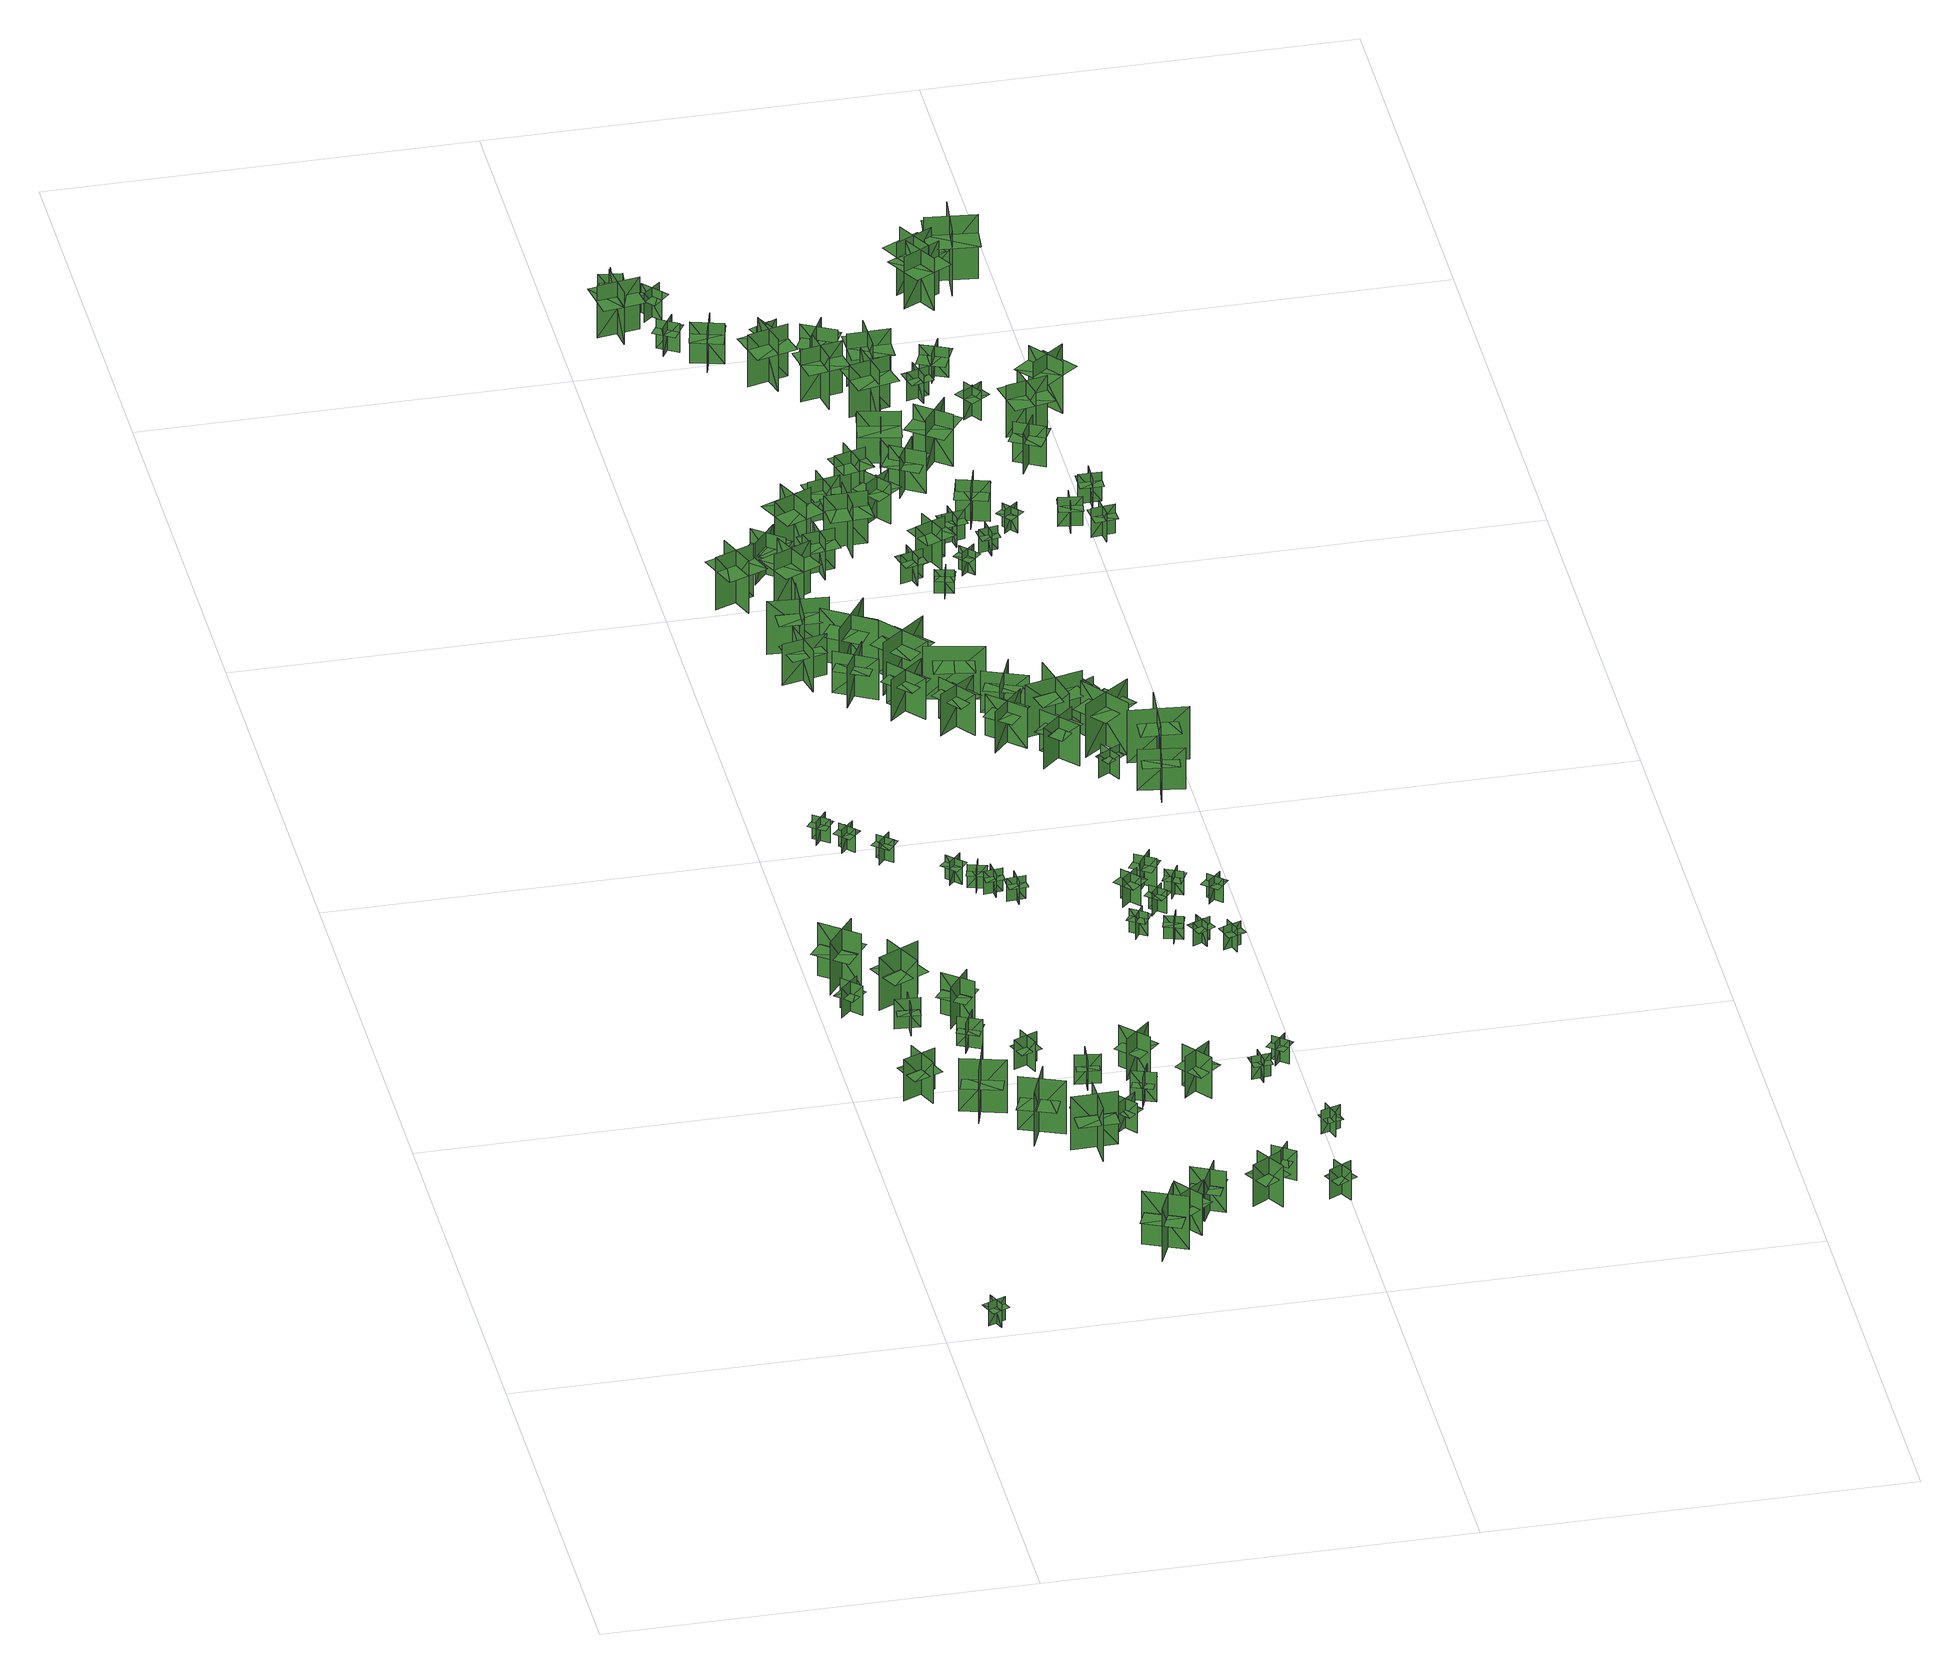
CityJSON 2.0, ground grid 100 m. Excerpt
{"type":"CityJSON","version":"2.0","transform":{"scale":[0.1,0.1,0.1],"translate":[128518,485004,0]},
"CityObjects":{
"tree1":{"type":"SolitaryVegetationObject","geometry":[{"type":"MultiSurface","lod":"1","boundaries":[[[0,1,2]],[[0,2,3]],[[4,5,6]],[[4,6,7]],[[8,9,10]],[[8,10,11]],[[8,11,12]],[[8,12,13]]]}]},
"tree2":{"type":"SolitaryVegetationObject","geometry":[{"type":"MultiSurface","lod":"1","boundaries":[[[14,15,16]],[[14,16,17]],[[18,19,20]],[[18,20,21]],[[22,23,24]],[[22,24,25]],[[22,26,27]],[[22,27,23]]]}]},
"tree3":{"type":"SolitaryVegetationObject","geometry":[{"type":"MultiSurface","lod":"1","boundaries":[[[28,29,30]],[[28,30,31]],[[32,33,34]],[[32,34,35]],[[36,37,38]],[[36,38,39]],[[36,40,41]],[[36,41,37]]]}]},
"tree4":{"type":"SolitaryVegetationObject","geometry":[{"type":"MultiSurface","lod":"1","boundaries":[[[42,43,44]],[[42,44,45]],[[46,47,48]],[[46,48,49]],[[50,51,52]],[[50,52,53]],[[50,54,55]],[[50,55,51]]]}]},
"tree5":{"type":"SolitaryVegetationObject","geometry":[{"type":"MultiSurface","lod":"1","boundaries":[[[56,57,58]],[[56,58,59]],[[60,61,62]],[[60,62,63]],[[64,65,66]],[[64,66,67]],[[64,68,69]],[[64,69,65]]]}]},
"tree6":{"type":"SolitaryVegetationObject","geometry":[{"type":"MultiSurface","lod":"1","boundaries":[[[70,71,72]],[[70,72,73]],[[74,75,76]],[[74,76,77]],[[78,79,80]],[[78,80,81]],[[78,82,83]],[[78,83,79]]]}]},
"tree7":{"type":"SolitaryVegetationObject","geometry":[{"type":"MultiSurface","lod":"1","boundaries":[[[84,85,86]],[[84,86,87]],[[88,89,90]],[[88,90,91]],[[92,93,94]],[[92,94,95]],[[92,96,97]],[[92,97,93]]]}]},
"tree8":{"type":"SolitaryVegetationObject","geometry":[{"type":"MultiSurface","lod":"1","boundaries":[[[98,99,100]],[[98,100,101]],[[102,103,104]],[[102,104,105]],[[106,107,108]],[[106,108,109]],[[106,110,111]],[[106,111,107]]]}]},
"tree9":{"type":"SolitaryVegetationObject","geometry":[{"type":"MultiSurface","lod":"1","boundaries":[[[112,113,114]],[[112,114,115]],[[116,117,118]],[[116,118,119]],[[120,121,122]],[[120,122,123]],[[120,124,125]],[[120,125,121]]]}]},
"tree10":{"type":"SolitaryVegetationObject","geometry":[{"type":"MultiSurface","lod":"1","boundaries":[[[126,127,128]],[[126,128,129]],[[130,131,132]],[[130,132,133]],[[134,135,136]],[[134,136,137]],[[134,138,139]],[[134,139,135]]]}]},
"tree11":{"type":"SolitaryVegetationObject","geometry":[{"type":"MultiSurface","lod":"1","boundaries":[[[140,141,142]],[[140,142,143]],[[144,145,146]],[[144,146,147]],[[148,149,150]],[[148,150,151]],[[148,152,153]],[[148,153,149]]]}]},
"tree12":{"type":"SolitaryVegetationObject","geometry":[{"type":"MultiSurface","lod":"1","boundaries":[[[154,155,156]],[[154,156,157]],[[158,159,160]],[[158,160,161]],[[162,163,164]],[[162,164,165]],[[162,166,167]],[[162,167,163]]]}]},
"tree13":{"type":"SolitaryVegetationObject","geometry":[{"type":"MultiSurface","lod":"1","boundaries":[[[168,169,170]],[[168,170,171]],[[172,173,174]],[[172,174,175]],[[176,177,178]],[[176,178,179]],[[176,180,181]],[[176,181,177]]]}]},
"tree14":{"type":"SolitaryVegetationObject","geometry":[{"type":"MultiSurface","lod":"1","boundaries":[[[182,183,184]],[[182,184,185]],[[186,187,188]],[[186,188,189]],[[190,191,192]],[[190,192,193]],[[190,194,195]],[[190,195,191]]]}]},
"tree15":{"type":"SolitaryVegetationObject","geometry":[{"type":"MultiSurface","lod":"1","boundaries":[[[196,197,198]],[[196,198,199]],[[200,201,202]],[[200,202,203]],[[204,205,206]],[[204,206,207]],[[204,207,208]],[[204,208,209]]]}]},
"tree16":{"type":"SolitaryVegetationObject","geometry":[{"type":"MultiSurface","lod":"1","boundaries":[[[210,211,212]],[[210,212,213]],[[214,215,216]],[[214,216,217]],[[218,219,220]],[[218,220,221]],[[218,221,222]],[[218,222,223]]]}]},
"tree17":{"type":"SolitaryVegetationObject","geometry":[{"type":"MultiSurface","lod":"1","boundaries":[[[224,225,226]],[[224,226,227]],[[228,229,230]],[[228,230,231]],[[232,233,234]],[[232,234,235]],[[232,236,237]],[[232,237,233]]]}]},
"tree18":{"type":"SolitaryVegetationObject","geometry":[{"type":"MultiSurface","lod":"1","boundaries":[[[238,239,240]],[[238,240,241]],[[242,243,244]],[[242,244,245]],[[246,247,248]],[[246,248,249]],[[246,250,251]],[[246,251,247]]]}]},
"tree19":{"type":"SolitaryVegetationObject","geometry":[{"type":"MultiSurface","lod":"1","boundaries":[[[252,253,254]],[[252,254,255]],[[256,257,258]],[[256,258,259]],[[260,261,262]],[[260,262,263]],[[260,264,265]],[[260,265,261]]]}]},
"tree20":{"type":"SolitaryVegetationObject","geometry":[{"type":"MultiSurface","lod":"1","boundaries":[[[266,267,268]],[[266,268,269]],[[270,271,272]],[[270,272,273]],[[274,275,276]],[[274,276,277]],[[274,277,278]],[[274,278,279]]]}]},
"tree21":{"type":"SolitaryVegetationObject","geometry":[{"type":"MultiSurface","lod":"1","boundaries":[[[280,281,282]],[[280,282,283]],[[284,285,286]],[[284,286,287]],[[288,289,290]],[[288,290,291]],[[288,292,293]],[[288,293,289]]]}]},
"tree22":{"type":"SolitaryVegetationObject","geometry":[{"type":"MultiSurface","lod":"1","boundaries":[[[294,295,296]],[[294,296,297]],[[298,299,300]],[[298,300,301]],[[302,303,304]],[[302,304,305]],[[302,306,307]],[[302,307,303]]]}]},
"tree23":{"type":"SolitaryVegetationObject","geometry":[{"type":"MultiSurface","lod":"1","boundaries":[[[308,309,310]],[[308,310,311]],[[312,313,314]],[[312,314,315]],[[316,317,318]],[[316,318,319]],[[316,320,321]],[[316,321,317]]]}]},
"tree24":{"type":"SolitaryVegetationObject","geometry":[{"type":"MultiSurface","lod":"1","boundaries":[[[322,323,324]],[[322,324,325]],[[326,327,328]],[[326,328,329]],[[330,331,332]],[[330,332,333]],[[330,333,334]],[[330,334,335]]]}]},
"tree25":{"type":"SolitaryVegetationObject","geometry":[{"type":"MultiSurface","lod":"1","boundaries":[[[336,337,338]],[[336,338,339]],[[340,341,342]],[[340,342,343]],[[344,345,346]],[[344,346,347]],[[344,347,348]],[[344,348,349]]]}]},
"tree26":{"type":"SolitaryVegetationObject","geometry":[{"type":"MultiSurface","lod":"1","boundaries":[[[350,351,352]],[[350,352,353]],[[354,355,356]],[[354,356,357]],[[358,359,360]],[[358,360,361]],[[358,361,362]],[[358,362,363]]]}]},
"tree27":{"type":"SolitaryVegetationObject","geometry":[{"type":"MultiSurface","lod":"1","boundaries":[[[364,365,366]],[[364,366,367]],[[368,369,370]],[[368,370,371]],[[372,373,374]],[[372,374,375]],[[372,376,377]],[[372,377,373]]]}]},
"tree28":{"type":"SolitaryVegetationObject","geometry":[{"type":"MultiSurface","lod":"1","boundaries":[[[378,379,380]],[[378,380,381]],[[382,383,384]],[[382,384,385]],[[386,387,388]],[[386,388,389]],[[386,390,391]],[[386,391,387]]]}]},
"tree29":{"type":"SolitaryVegetationObject","geometry":[{"type":"MultiSurface","lod":"1","boundaries":[[[392,393,394]],[[392,394,395]],[[396,397,398]],[[396,398,399]],[[400,401,402]],[[400,402,403]],[[400,403,404]],[[400,404,405]]]}]},
"tree30":{"type":"SolitaryVegetationObject","geometry":[{"type":"MultiSurface","lod":"1","boundaries":[[[406,407,408]],[[406,408,409]],[[410,411,412]],[[410,412,413]],[[414,415,416]],[[414,416,417]],[[414,417,418]],[[414,418,419]]]}]},
"tree31":{"type":"SolitaryVegetationObject","geometry":[{"type":"MultiSurface","lod":"1","boundaries":[[[420,421,422]],[[420,422,423]],[[424,425,426]],[[424,426,427]],[[428,429,430]],[[428,430,431]],[[428,431,432]],[[428,432,433]]]}]},
"tree32":{"type":"SolitaryVegetationObject","geometry":[{"type":"MultiSurface","lod":"1","boundaries":[[[434,435,436]],[[434,436,437]],[[438,439,440]],[[438,440,441]],[[442,443,444]],[[442,444,445]],[[442,446,447]],[[442,447,443]]]}]},
"tree33":{"type":"SolitaryVegetationObject","geometry":[{"type":"MultiSurface","lod":"1","boundaries":[[[448,449,450]],[[448,450,451]],[[452,453,454]],[[452,454,455]],[[456,457,458]],[[456,458,459]],[[456,459,460]],[[456,460,461]]]}]},
"tree34":{"type":"SolitaryVegetationObject","geometry":[{"type":"MultiSurface","lod":"1","boundaries":[[[462,463,464]],[[462,464,465]],[[466,467,468]],[[466,468,469]],[[470,471,472]],[[470,472,473]],[[470,473,474]],[[470,474,475]]]}]},
"tree35":{"type":"SolitaryVegetationObject","geometry":[{"type":"MultiSurface","lod":"1","boundaries":[[[476,477,478]],[[476,478,479]],[[480,481,482]],[[480,482,483]],[[484,485,486]],[[484,486,487]],[[484,487,488]],[[484,488,489]]]}]},
"tree36":{"type":"SolitaryVegetationObject","geometry":[{"type":"MultiSurface","lod":"1","boundaries":[[[490,491,492]],[[490,492,493]],[[494,495,496]],[[494,496,497]],[[498,499,500]],[[498,500,501]],[[498,501,502]],[[498,502,503]]]}]},
"tree37":{"type":"SolitaryVegetationObject","geometry":[{"type":"MultiSurface","lod":"1","boundaries":[[[504,505,506]],[[504,506,507]],[[508,509,510]],[[508,510,511]],[[512,513,514]],[[512,514,515]],[[512,515,516]],[[512,516,517]]]}]},
"tree38":{"type":"SolitaryVegetationObject","geometry":[{"type":"MultiSurface","lod":"1","boundaries":[[[518,519,520]],[[518,520,521]],[[522,523,524]],[[522,524,525]],[[526,527,528]],[[526,528,529]],[[526,529,530]],[[526,530,531]]]}]},
"tree39":{"type":"SolitaryVegetationObject","geometry":[{"type":"MultiSurface","lod":"1","boundaries":[[[532,533,534]],[[532,534,535]],[[536,537,538]],[[536,538,539]],[[540,541,542]],[[540,542,543]],[[540,543,544]],[[540,544,545]]]}]},
"tree40":{"type":"SolitaryVegetationObject","geometry":[{"type":"MultiSurface","lod":"1","boundaries":[[[546,547,548]],[[546,548,549]],[[550,551,552]],[[550,552,553]],[[554,555,556]],[[554,556,557]],[[554,558,559]],[[554,559,555]]]}]},
"tree41":{"type":"SolitaryVegetationObject","geometry":[{"type":"MultiSurface","lod":"1","boundaries":[[[560,561,562]],[[560,562,563]],[[564,565,566]],[[564,566,567]],[[568,569,570]],[[568,570,571]],[[568,571,572]],[[568,572,573]]]}]},
"tree42":{"type":"SolitaryVegetationObject","geometry":[{"type":"MultiSurface","lod":"1","boundaries":[[[574,575,576]],[[574,576,577]],[[578,579,580]],[[578,580,581]],[[582,583,584]],[[582,584,585]],[[582,585,586]],[[582,586,587]]]}]},
"tree43":{"type":"SolitaryVegetationObject","geometry":[{"type":"MultiSurface","lod":"1","boundaries":[[[588,589,590]],[[588,590,591]],[[592,593,594]],[[592,594,595]],[[596,597,598]],[[596,598,599]],[[596,599,600]],[[596,600,601]]]}]},
"tree44":{"type":"SolitaryVegetationObject","geometry":[{"type":"MultiSurface","lod":"1","boundaries":[[[602,603,604]],[[602,604,605]],[[606,607,608]],[[606,608,609]],[[610,611,612]],[[610,612,613]],[[610,613,614]],[[610,614,615]]]}]},
"tree45":{"type":"SolitaryVegetationObject","geometry":[{"type":"MultiSurface","lod":"1","boundaries":[[[616,617,618]],[[616,618,619]],[[620,621,622]],[[620,622,623]],[[624,625,626]],[[624,626,627]],[[624,627,628]],[[624,628,629]]]}]},
"tree46":{"type":"SolitaryVegetationObject","geometry":[{"type":"MultiSurface","lod":"1","boundaries":[[[630,631,632]],[[630,632,633]],[[634,635,636]],[[634,636,637]],[[638,639,640]],[[638,640,641]],[[638,641,642]],[[638,642,643]]]}]},
"tree47":{"type":"SolitaryVegetationObject","geometry":[{"type":"MultiSurface","lod":"1","boundaries":[[[644,645,646]],[[644,646,647]],[[648,649,650]],[[648,650,651]],[[652,653,654]],[[652,654,655]],[[652,655,656]],[[652,656,657]]]}]},
"tree48":{"type":"SolitaryVegetationObject","geometry":[{"type":"MultiSurface","lod":"1","boundaries":[[[658,659,660]],[[658,660,661]],[[662,663,664]],[[662,664,665]],[[666,667,668]],[[666,668,669]],[[666,669,670]],[[666,670,671]]]}]},
"tree49":{"type":"SolitaryVegetationObject","geometry":[{"type":"MultiSurface","lod":"1","boundaries":[[[672,673,674]],[[672,674,675]],[[676,677,678]],[[676,678,679]],[[680,681,682]],[[680,682,683]],[[680,683,684]],[[680,684,685]]]}]},
"tree50":{"type":"SolitaryVegetationObject","geometry":[{"type":"MultiSurface","lod":"1","boundaries":[[[686,687,688]],[[686,688,689]],[[690,691,692]],[[690,692,693]],[[694,695,696]],[[694,696,697]],[[694,697,698]],[[694,698,699]]]}]},
"tree51":{"type":"SolitaryVegetationObject","geometry":[{"type":"MultiSurface","lod":"1","boundaries":[[[700,701,702]],[[700,702,703]],[[704,705,706]],[[704,706,707]],[[708,709,710]],[[708,710,711]],[[708,711,712]],[[708,712,713]]]}]},
"tree52":{"type":"SolitaryVegetationObject","geometry":[{"type":"MultiSurface","lod":"1","boundaries":[[[714,715,716]],[[714,716,717]],[[718,719,720]],[[718,720,721]],[[722,723,724]],[[722,724,725]],[[722,725,726]],[[722,726,727]]]}]},
"tree53":{"type":"SolitaryVegetationObject","geometry":[{"type":"MultiSurface","lod":"1","boundaries":[[[728,729,730]],[[728,730,731]],[[732,733,734]],[[732,734,735]],[[736,737,738]],[[736,738,739]],[[736,739,740]],[[736,740,741]]]}]},
"tree54":{"type":"SolitaryVegetationObject","geometry":[{"type":"MultiSurface","lod":"1","boundaries":[[[742,743,744]],[[742,744,745]],[[746,747,748]],[[746,748,749]],[[750,751,752]],[[750,752,753]],[[750,753,754]],[[750,754,755]]]}]},
"tree55":{"type":"SolitaryVegetationObject","geometry":[{"type":"MultiSurface","lod":"1","boundaries":[[[756,757,758]],[[756,758,759]],[[760,761,762]],[[760,762,763]],[[764,765,766]],[[764,766,767]],[[764,767,768]],[[764,768,769]]]}]},
"tree56":{"type":"SolitaryVegetationObject","geometry":[{"type":"MultiSurface","lod":"1","boundaries":[[[770,771,772]],[[770,772,773]],[[774,775,776]],[[774,776,777]],[[778,779,780]],[[778,780,781]],[[778,781,782]],[[778,782,783]]]}]},
"tree57":{"type":"SolitaryVegetationObject","geometry":[{"type":"MultiSurface","lod":"1","boundaries":[[[784,785,786]],[[784,786,787]],[[788,789,790]],[[788,790,791]],[[792,793,794]],[[792,794,795]],[[792,795,796]],[[792,796,797]]]}]},
"tree58":{"type":"SolitaryVegetationObject","geometry":[{"type":"MultiSurface","lod":"1","boundaries":[[[798,799,800]],[[798,800,801]],[[802,803,804]],[[802,804,805]],[[806,807,808]],[[806,808,809]],[[806,809,810]],[[806,810,811]]]}]},
"tree59":{"type":"SolitaryVegetationObject","geometry":[{"type":"MultiSurface","lod":"1","boundaries":[[[812,813,814]],[[812,814,815]],[[816,817,818]],[[816,818,819]],[[820,821,822]],[[820,822,823]],[[820,823,824]],[[820,824,825]]]}]},
"tree60":{"type":"SolitaryVegetationObject","geometry":[{"type":"MultiSurface","lod":"1","boundaries":[[[826,827,828]],[[826,828,829]],[[830,831,832]],[[830,832,833]],[[834,835,836]],[[834,836,837]],[[834,837,838]],[[834,838,839]]]}]},
"tree61":{"type":"SolitaryVegetationObject","geometry":[{"type":"MultiSurface","lod":"1","boundaries":[[[840,841,842]],[[840,842,843]],[[844,845,846]],[[844,846,847]],[[848,849,850]],[[848,850,851]],[[848,851,852]],[[848,852,853]]]}]},
"tree62":{"type":"SolitaryVegetationObject","geometry":[{"type":"MultiSurface","lod":"1","boundaries":[[[854,855,856]],[[854,856,857]],[[858,859,860]],[[858,860,861]],[[862,863,864]],[[862,864,865]],[[862,865,866]],[[862,866,867]]]}]},
"tree63":{"type":"SolitaryVegetationObject","geometry":[{"type":"MultiSurface","lod":"1","boundaries":[[[868,869,870]],[[868,870,871]],[[872,873,874]],[[872,874,875]],[[876,877,878]],[[876,878,879]],[[876,879,880]],[[876,880,881]]]}]},
"tree64":{"type":"SolitaryVegetationObject","geometry":[{"type":"MultiSurface","lod":"1","boundaries":[[[882,883,884]],[[882,884,885]],[[886,887,888]],[[886,888,889]],[[890,891,892]],[[890,892,893]],[[890,893,894]],[[890,894,895]]]}]},
"tree65":{"type":"SolitaryVegetationObject","geometry":[{"type":"MultiSurface","lod":"1","boundaries":[[[896,897,898]],[[896,898,899]],[[900,901,902]],[[900,902,903]],[[904,905,906]],[[904,906,907]],[[904,907,908]],[[904,908,909]]]}]},
"tree66":{"type":"SolitaryVegetationObject","geometry":[{"type":"MultiSurface","lod":"1","boundaries":[[[910,911,912]],[[910,912,913]],[[914,915,916]],[[914,916,917]],[[918,919,920]],[[918,920,921]],[[918,921,922]],[[918,922,923]]]}]},
"tree67":{"type":"SolitaryVegetationObject","geometry":[{"type":"MultiSurface","lod":"1","boundaries":[[[924,925,926]],[[924,926,927]],[[928,929,930]],[[928,930,931]],[[932,933,934]],[[932,934,935]],[[932,935,936]],[[932,936,937]]]}]},
"tree68":{"type":"SolitaryVegetationObject","geometry":[{"type":"MultiSurface","lod":"1","boundaries":[[[938,939,940]],[[938,940,941]],[[942,943,944]],[[942,944,945]],[[946,947,948]],[[946,948,949]],[[946,949,950]],[[946,950,951]]]}]},
"tree69":{"type":"SolitaryVegetationObject","geometry":[{"type":"MultiSurface","lod":"1","boundaries":[[[952,953,954]],[[952,954,955]],[[956,957,958]],[[956,958,959]],[[960,961,962]],[[960,962,963]],[[960,963,964]],[[960,964,965]]]}]},
"tree70":{"type":"SolitaryVegetationObject","geometry":[{"type":"MultiSurface","lod":"1","boundaries":[[[966,967,968]],[[966,968,969]],[[970,971,972]],[[970,972,973]],[[974,975,976]],[[974,976,977]],[[974,977,978]],[[974,978,979]]]}]},
"tree71":{"type":"SolitaryVegetationObject","geometry":[{"type":"MultiSurface","lod":"1","boundaries":[[[980,981,982]],[[980,982,983]],[[984,985,986]],[[984,986,987]],[[988,989,990]],[[988,990,991]],[[988,991,992]],[[988,992,993]]]}]},
"tree72":{"type":"SolitaryVegetationObject","geometry":[{"type":"MultiSurface","lod":"1","boundaries":[[[994,995,996]],[[994,996,997]],[[998,999,1000]],[[998,1000,1001]],[[1002,1003,1004]],[[1002,1004,1005]],[[1002,1005,1006]],[[1002,1006,1007]]]}]},
"tree73":{"type":"SolitaryVegetationObject","geometry":[{"type":"MultiSurface","lod":"1","boundaries":[[[1008,1009,1010]],[[1008,1010,1011]],[[1012,1013,1014]],[[1012,1014,1015]],[[1016,1017,1018]],[[1016,1018,1019]],[[1016,1019,1020]],[[1016,1020,1021]]]}]},
"tree74":{"type":"SolitaryVegetationObject","geometry":[{"type":"MultiSurface","lod":"1","boundaries":[[[1022,1023,1024]],[[1022,1024,1025]],[[1026,1027,1028]],[[1026,1028,1029]],[[1030,1031,1032]],[[1030,1032,1033]],[[1030,1033,1034]],[[1030,1034,1035]]]}]},
"tree75":{"type":"SolitaryVegetationObject","geometry":[{"type":"MultiSurface","lod":"1","boundaries":[[[1036,1037,1038]],[[1036,1038,1039]],[[1040,1041,1042]],[[1040,1042,1043]],[[1044,1045,1046]],[[1044,1046,1047]],[[1044,1045,1048]],[[1044,1048,1049]]]}]},
"tree76":{"type":"SolitaryVegetationObject","geometry":[{"type":"MultiSurface","lod":"1","boundaries":[[[1050,1051,1052]],[[1050,1052,1053]],[[1054,1055,1056]],[[1054,1056,1057]],[[1058,1059,1060]],[[1058,1060,1061]],[[1058,1061,1062]],[[1058,1062,1063]]]}]},
"tree77":{"type":"SolitaryVegetationObject","geometry":[{"type":"MultiSurface","lod":"1","boundaries":[[[1064,1065,1066]],[[1064,1066,1067]],[[1068,1069,1070]],[[1068,1070,1071]],[[1072,1073,1074]],[[1072,1074,1075]],[[1072,1075,1076]],[[1072,1076,1077]]]}]},
"tree78":{"type":"SolitaryVegetationObject","geometry":[{"type":"MultiSurface","lod":"1","boundaries":[[[1078,1079,1080]],[[1078,1080,1081]],[[1082,1083,1084]],[[1082,1084,1085]],[[1086,1087,1088]],[[1086,1088,1089]],[[1086,1089,1090]],[[1086,1090,1091]]]}]},
"tree79":{"type":"SolitaryVegetationObject","geometry":[{"type":"MultiSurface","lod":"1","boundaries":[[[1092,1093,1094]],[[1092,1094,1095]],[[1096,1097,1098]],[[1096,1098,1099]],[[1100,1101,1102]],[[1100,1102,1103]],[[1100,1103,1104]],[[1100,1104,1105]]]}]},
"tree80":{"type":"SolitaryVegetationObject","geometry":[{"type":"MultiSurface","lod":"1","boundaries":[[[1106,1107,1108]],[[1106,1108,1109]],[[1110,1111,1112]],[[1110,1112,1113]],[[1114,1115,1116]],[[1114,1116,1117]],[[1114,1117,1118]],[[1114,1118,1119]]]}]},
"tree81":{"type":"SolitaryVegetationObject","geometry":[{"type":"MultiSurface","lod":"1","boundaries":[[[1120,1121,1122]],[[1120,1122,1123]],[[1124,1125,1126]],[[1124,1126,1127]],[[1128,1129,1130]],[[1128,1130,1131]],[[1128,1131,1132]],[[1128,1132,1133]]]}]},
"tree82":{"type":"SolitaryVegetationObject","geometry":[{"type":"MultiSurface","lod":"1","boundaries":[[[1134,1135,1136]],[[1134,1136,1137]],[[1138,1139,1140]],[[1138,1140,1141]],[[1142,1143,1144]],[[1142,1144,1145]],[[1142,1145,1146]],[[1142,1146,1147]]]}]},
"tree83":{"type":"SolitaryVegetationObject","geometry":[{"type":"MultiSurface","lod":"1","boundaries":[[[1148,1149,1150]],[[1148,1150,1151]],[[1152,1153,1154]],[[1152,1154,1155]],[[1156,1157,1158]],[[1156,1158,1159]],[[1156,1159,1160]],[[1156,1160,1161]]]}]},
"tree84":{"type":"SolitaryVegetationObject","geometry":[{"type":"MultiSurface","lod":"1","boundaries":[[[1162,1163,1164]],[[1162,1164,1165]],[[1166,1167,1168]],[[1166,1168,1169]],[[1170,1171,1172]],[[1170,1172,1173]],[[1170,1173,1174]],[[1170,1174,1175]]]}]},
"tree85":{"type":"SolitaryVegetationObject","geometry":[{"type":"MultiSurface","lod":"1","boundaries":[[[1176,1177,1178]],[[1176,1178,1179]],[[1180,1181,1182]],[[1180,1182,1183]],[[1184,1185,1186]],[[1184,1186,1187]],[[1184,1187,1188]],[[1184,1188,1189]]]}]},
"tree86":{"type":"SolitaryVegetationObject","geometry":[{"type":"MultiSurface","lod":"1","boundaries":[[[1190,1191,1192]],[[1190,1192,1193]],[[1194,1195,1196]],[[1194,1196,1197]],[[1198,1199,1200]],[[1198,1200,1201]],[[1198,1201,1202]],[[1198,1202,1203]]]}]},
"tree87":{"type":"SolitaryVegetationObject","geometry":[{"type":"MultiSurface","lod":"1","boundaries":[[[1204,1205,1206]],[[1204,1206,1207]],[[1208,1209,1210]],[[1208,1210,1211]],[[1212,1213,1214]],[[1212,1214,1215]],[[1212,1215,1216]],[[1212,1216,1217]]]}]},
"tree88":{"type":"SolitaryVegetationObject","geometry":[{"type":"MultiSurface","lod":"1","boundaries":[[[1218,1219,1220]],[[1218,1220,1221]],[[1222,1223,1224]],[[1222,1224,1225]],[[1226,1227,1228]],[[1226,1228,1229]],[[1226,1229,1230]],[[1226,1230,1231]]]}]},
"tree89":{"type":"SolitaryVegetationObject","geometry":[{"type":"MultiSurface","lod":"1","boundaries":[[[1232,1233,1234]],[[1232,1234,1235]],[[1236,1237,1238]],[[1236,1238,1239]],[[1240,1241,1242]],[[1240,1242,1243]],[[1240,1243,1244]],[[1240,1244,1245]]]}]},
"tree90":{"type":"SolitaryVegetationObject","geometry":[{"type":"MultiSurface","lod":"1","boundaries":[[[1246,1247,1248]],[[1246,1248,1249]],[[1250,1251,1252]],[[1250,1252,1253]],[[1254,1255,1256]],[[1254,1256,1257]],[[1254,1257,1258]],[[1254,1258,1259]]]}]},
"tree91":{"type":"SolitaryVegetationObject","geometry":[{"type":"MultiSurface","lod":"1","boundaries":[[[1260,1261,1262]],[[1260,1262,1263]],[[1264,1265,1266]],[[1264,1266,1267]],[[1268,1269,1270]],[[1268,1270,1271]],[[1268,1271,1272]],[[1268,1272,1273]]]}]},
"tree92":{"type":"SolitaryVegetationObject","geometry":[{"type":"MultiSurface","lod":"1","boundaries":[[[1274,1275,1276]],[[1274,1276,1277]],[[1278,1279,1280]],[[1278,1280,1281]],[[1282,1283,1284]],[[1282,1284,1285]],[[1282,1285,1286]],[[1282,1286,1287]]]}]},
"tree93":{"type":"SolitaryVegetationObject","geometry":[{"type":"MultiSurface","lod":"1","boundaries":[[[1288,1289,1290]],[[1288,1290,1291]],[[1292,1293,1294]],[[1292,1294,1295]],[[1296,1297,1298]],[[1296,1298,1299]],[[1296,1299,1300]],[[1296,1300,1301]]]}]},
"tree94":{"type":"SolitaryVegetationObject","geometry":[{"type":"MultiSurface","lod":"1","boundaries":[[[1302,1303,1304]],[[1302,1304,1305]],[[1306,1307,1308]],[[1306,1308,1309]],[[1310,1311,1312]],[[1310,1312,1313]],[[1310,1313,1314]],[[1310,1314,1315]]]}]},
"tree95":{"type":"SolitaryVegetationObject","geometry":[{"type":"MultiSurface","lod":"1","boundaries":[[[1316,1317,1318]],[[1316,1318,1319]],[[1320,1321,1322]],[[1320,1322,1323]],[[1324,1325,1326]],[[1324,1326,1327]],[[1324,1327,1328]],[[1324,1328,1329]]]}]},
"tree96":{"type":"SolitaryVegetationObject","geometry":[{"type":"MultiSurface","lod":"1","boundaries":[[[1330,1331,1332]],[[1330,1332,1333]],[[1334,1335,1336]],[[1334,1336,1337]],[[1338,1339,1340]],[[1338,1340,1341]],[[1338,1341,1342]],[[1338,1342,1343]]]}]},
"tree97":{"type":"SolitaryVegetationObject","geometry":[{"type":"MultiSurface","lod":"1","boundaries":[[[1344,1345,1346]],[[1344,1346,1347]],[[1348,1349,1350]],[[1348,1350,1351]],[[1352,1353,1354]],[[1352,1354,1355]],[[1352,1355,1356]],[[1352,1356,1357]]]}]},
"tree98":{"type":"SolitaryVegetationObject","geometry":[{"type":"MultiSurface","lod":"1","boundaries":[[[1358,1359,1360]],[[1358,1360,1361]],[[1362,1363,1364]],[[1362,1364,1365]],[[1366,1367,1368]],[[1366,1368,1369]],[[1366,1369,1370]],[[1366,1370,1371]]]}]},
"tree99":{"type":"SolitaryVegetationObject","geometry":[{"type":"MultiSurface","lod":"1","boundaries":[[[1372,1373,1374]],[[1372,1374,1375]],[[1376,1377,1378]],[[1376,1378,1379]],[[1380,1381,1382]],[[1380,1382,1383]],[[1380,1383,1384]],[[1380,1384,1385]]]}]},
"tree100":{"type":"SolitaryVegetationObject","geometry":[{"type":"MultiSurface","lod":"1","boundaries":[[[1386,1387,1388]],[[1386,1388,1389]],[[1390,1391,1392]],[[1390,1392,1393]],[[1394,1395,1396]],[[1394,1396,1397]],[[1394,1397,1398]],[[1394,1398,1399]]]}]},
"tree101":{"type":"SolitaryVegetationObject","geometry":[{"type":"MultiSurface","lod":"1","boundaries":[[[1400,1401,1402]],[[1400,1402,1403]],[[1404,1405,1406]],[[1404,1406,1407]],[[1408,1409,1410]],[[1408,1410,1411]],[[1408,1411,1412]],[[1408,1412,1413]]]}]},
"tree102":{"type":"SolitaryVegetationObject","geometry":[{"type":"MultiSurface","lod":"1","boundaries":[[[1414,1415,1416]],[[1414,1416,1417]],[[1418,1419,1420]],[[1418,1420,1421]],[[1422,1423,1424]],[[1422,1424,1425]],[[1422,1425,1426]],[[1422,1426,1427]]]}]}
},
"vertices":[
[101,27,24],[142,44,24],[142,44,86],[101,27,86],[129,16,24],[111,56,24],[111,56,86],[129,16,86],[129,16,68],[149,25,68],[131,65,68],[111,56,68],[91,47,68],[108,7,68],
[185,999,22],[107,966,22],[107,966,131],[185,999,131],[136,1019,22],[136,1019,131],[169,941,131],[169,941,22],[181,994,89],[114,965,89],[127,934,89],[195,962,89],[168,1027,89],[100,998,89],
[84,1361,26],[42,1319,26],[42,1319,104],[84,1361,104],[47,1361,26],[47,1361,104],[89,1318,104],[89,1318,26],[83,1356,74],[46,1320,74],[63,1302,74],[101,1339,74],[66,1374,74],[28,1338,74],
[111,1435,25],[25,1500,25],[25,1500,165],[111,1435,165],[102,1502,25],[102,1502,165],[36,1416,165],[36,1416,25],[103,1435,111],[28,1493,111],[1,1458,111],[76,1400,111],[131,1472,111],[56,1529,111],
[218,898,23],[322,868,23],[322,868,163],[218,898,163],[251,839,23],[251,839,163],[282,943,163],[282,943,23],[226,901,109],[317,874,109],[329,916,109],[239,943,109],[213,857,109],[304,830,109],
[205,1242,29],[145,1246,29],[145,1246,107],[205,1242,107],[180,1270,29],[180,1270,107],[176,1210,107],[176,1210,29],[201,1240,77],[149,1243,77],[147,1219,77],[200,1215,77],[203,1265,77],[151,1269,77],
[228,1385,22],[131,1337,22],[131,1337,162],[228,1385,162],[163,1406,22],[163,1406,162],[211,1309,162],[211,1309,22],[223,1378,108],[139,1336,108],[158,1297,108],[243,1338,108],[203,1419,108],[119,1377,108],
[394,831,19],[354,730,19],[354,730,160],[394,831,160],[332,803,19],[332,803,160],[433,763,160],[433,763,19],[396,823,106],[361,735,106],[402,719,106],[437,806,106],[353,840,106],[318,752,106],
[599,229,31],[501,273,31],[501,273,171],[599,229,171],[575,292,31],[575,292,171],[530,193,171],[530,193,31],[591,228,117],[505,266,117],[487,226,117],[573,187,117],[610,269,117],[524,308,117],
[268,1155,26],[322,1129,26],[322,1129,104],[268,1155,104],[281,1120,26],[281,1120,104],[307,1174,104],[307,1174,26],[273,1156,74],[320,1133,74],[331,1155,74],[283,1178,74],[262,1133,74],[309,1110,74],
[328,1243,23],[261,1294,23],[261,1294,132],[328,1243,132],[320,1295,23],[320,1295,132],[270,1228,132],[270,1228,23],[322,1244,90],[263,1288,90],[242,1260,90],[301,1216,90],[343,1272,90],[284,1316,90],
[536,689,26],[428,687,26],[428,687,166],[536,689,166],[487,736,26],[487,736,166],[489,627,166],[489,627,26],[529,684,112],[435,683,112],[436,639,112],[530,640,112],[529,730,112],[434,729,112],
[429,1056,27],[373,1033,27],[373,1033,105],[429,1056,105],[394,1070,27],[394,1070,105],[416,1014,105],[416,1014,27],[426,1052,75],[377,1032,75],[386,1010,75],[435,1029,75],[416,1075,75],[368,1056,75],
[589,296,23],[656,347,23],[656,347,132],[589,296,132],[642,290,23],[642,290,132],[591,357,132],[591,357,23],[592,302,90],[650,347,90],[629,374,90],[571,330,90],[613,274,90],[672,319,90],
[127,2040,30],[163,2014,30],[163,2014,92],[127,2040,92],[131,2011,30],[158,2046,30],[158,2046,92],[131,2011,92],[131,2011,74],[149,1998,74],[175,2033,74],[158,2046,74],[140,2060,74],[113,2024,74],
[179,1999,29],[210,1967,29],[210,1967,91],[179,1999,91],[179,1969,29],[210,2000,29],[210,2000,91],[179,1969,91],[179,1969,73],[194,1953,73],[226,1984,73],[210,2000,73],[195,2016,73],[163,1985,73],
[715,375,20],[639,411,20],[639,411,129],[715,375,129],[697,425,20],[697,425,129],[660,349,129],[660,349,20],[708,374,87],[642,406,87],[627,375,87],[694,343,87],[724,406,87],[658,438,87],
[548,771,26],[587,725,26],[587,725,104],[548,771,104],[545,734,26],[545,734,104],[591,772,104],[591,772,26],[553,770,74],[586,730,74],[605,745,74],[571,785,74],[533,753,74],[567,713,74],
[491,949,24],[551,942,24],[551,942,102],[491,949,102],[515,920,24],[515,920,102],[521,979,102],[521,979,24],[495,951,72],[547,945,72],[550,969,72],[498,975,72],[492,926,72],[544,920,72],
[279,1937,31],[251,1903,31],[251,1903,92],[279,1937,92],[250,1934,31],[284,1906,31],[284,1906,92],[250,1934,92],[250,1934,75],[236,1917,75],[270,1889,75],[284,1906,75],[298,1924,75],[264,1952,75],
[620,823,26],[642,879,26],[642,879,104],[620,823,104],[655,838,26],[655,838,104],[599,860,104],[599,860,26],[619,827,74],[639,876,74],[616,885,74],[597,836,74],[643,818,74],[662,867,74],
[609,943,23],[670,1001,23],[670,1001,132],[609,943,132],[662,942,23],[662,942,132],[604,1003,132],[604,1003,23],[611,949,90],[664,1000,90],[641,1025,90],[587,974,90],[635,923,90],[688,974,90],
[850,428,22],[778,385,22],[778,385,131],[850,428,131],[799,441,22],[799,441,131],[842,368,131],[842,368,22],[847,422,89],[784,385,89],[801,356,89],[865,393,89],[829,453,89],[766,416,89],
[386,1789,30],[416,1821,30],[416,1821,92],[386,1789,92],[415,1789,30],[383,1820,30],[383,1820,92],[415,1789,92],[415,1789,75],[430,1806,75],[398,1836,75],[383,1820,75],[368,1804,75],[400,1773,75],
[423,1771,32],[465,1758,32],[465,1758,93],[423,1771,93],[437,1745,32],[450,1787,32],[450,1787,93],[437,1745,93],[437,1745,76],[458,1738,76],[471,1780,76],[450,1787,76],[429,1794,76],[416,1751,76],
[477,1718,32],[473,1762,32],[473,1762,93],[477,1718,93],[496,1740,32],[452,1736,32],[452,1736,93],[496,1740,93],[496,1740,76],[494,1762,76],[450,1758,76],[452,1736,76],[454,1714,76],[498,1718,76],
[880,505,25],[846,455,25],[846,455,103],[880,505,103],[843,498,25],[843,498,103],[893,464,103],[893,464,25],[880,501,73],[850,457,73],[871,444,73],[900,487,73],[859,515,73],[829,471,73],
[726,898,23],[779,832,23],[779,832,132],[726,898,132],[721,845,23],[721,845,132],[786,898,132],[786,898,23],[732,896,90],[778,839,90],[805,860,90],[758,917,90],[704,873,90],[751,816,90],
[521,1677,33],[518,1721,33],[518,1721,94],[521,1677,94],[540,1699,33],[496,1696,33],[496,1696,94],[540,1699,94],[540,1699,77],[539,1721,77],[495,1718,77],[496,1696,77],[498,1674,77],[542,1677,77],
[195,2681,18],[301,2704,18],[301,2704,127],[195,2681,127],[257,2642,18],[257,2642,127],[233,2748,127],[233,2748,18],[204,2683,98],[213,2648,98],[296,2669,98],[286,2704,98],[277,2739,98],[195,2718,98],
[208,3049,18],[115,3013,18],[115,3013,157],[208,3049,157],[148,3076,18],[183,2983,18],[183,2983,157],[148,3076,157],[148,3076,118],[101,3059,118],[137,2966,118],[183,2983,118],[230,3001,118],[194,3094,118],
[1002,397,28],[948,369,28],[948,369,106],[1002,397,106],[966,408,28],[966,408,106],[994,355,106],[994,355,28],[999,393,76],[953,369,76],[964,347,76],[1011,372,76],[988,416,76],[941,391,76],
[329,2805,16],[189,2815,16],[189,2815,156],[329,2805,156],[266,2876,16],[266,2876,156],[257,2737,156],[257,2737,16],[316,2807,119],[318,2853,119],[208,2856,119],[207,2809,119],[206,2763,119],[315,2760,119],
[298,2631,18],[393,2578,18],[393,2578,127],[298,2631,127],[318,2561,18],[318,2561,127],[371,2656,127],[371,2656,18],[306,2626,98],[290,2594,98],[366,2556,98],[382,2588,98],[398,2620,98],[322,2658,98],
[880,882,28],[924,886,28],[924,886,89],[880,882,89],[903,863,28],[898,907,28],[898,907,89],[903,863,89],[903,863,72],[925,865,72],[920,909,72],[898,907,72],[876,905,72],[881,861,72],
[322,2670,16],[401,2785,16],[401,2785,156],[322,2670,156],[415,2688,16],[415,2688,156],[299,2766,156],[299,2766,16],[330,2680,119],[369,2655,119],[427,2748,119],[387,2772,119],[348,2797,119],[290,2704,119],
[245,2998,17],[335,3040,17],[335,3040,155],[245,2998,155],[307,2975,17],[265,3065,17],[265,3065,155],[307,2975,155],[307,2975,116],[352,2996,116],[310,3086,116],[265,3065,116],[220,3044,116],[262,2954,116],
[222,3093,18],[277,3162,18],[277,3162,128],[222,3093,128],[292,3101,18],[223,3155,18],[223,3155,128],[292,3101,128],[231,3093,92],[263,3068,92],[316,3138,92],[284,3163,92],[252,3188,92],[198,3118,92],
[407,2561,19],[478,2478,19],[478,2478,128],[407,2561,128],[402,2488,19],[402,2488,128],[485,2559,128],[485,2559,19],[413,2554,99],[387,2529,99],[445,2467,99],[472,2492,99],[498,2516,99],[440,2578,99],
[1000,663,26],[1014,617,26],[1014,617,88],[1000,663,88],[986,636,26],[986,636,88],[1032,651,88],[1032,651,26],[1003,661,64],[1015,621,64],[1034,626,64],[1021,667,64],[983,655,64],[996,615,64],
[775,1498,30],[737,1522,30],[737,1522,92],[775,1498,92],[768,1527,30],[745,1490,30],[745,1490,92],[768,1527,92],[768,1527,75],[750,1539,75],[726,1501,75],[745,1490,75],[764,1478,75],[787,1515,75],
[941,958,25],[975,930,25],[975,930,87],[941,958,87],[943,929,25],[972,963,25],[972,963,87],[943,929,87],[943,929,69],[960,915,69],[989,949,69],[972,963,69],[955,977,69],[926,943,69],
[416,2691,16],[505,2583,16],[505,2583,156],[416,2691,156],[407,2597,16],[407,2597,156],[515,2686,156],[515,2686,16],[423,2681,119],[389,2650,119],[462,2569,119],[496,2600,119],[531,2631,119],[458,2712,119],
[782,1652,35],[742,1615,35],[742,1615,112],[782,1652,112],[746,1654,35],[783,1613,35],[783,1613,112],[746,1654,112],[746,1654,90],[725,1636,90],[762,1595,90],[783,1613,90],[803,1632,90],[766,1673,90],
[823,1451,32],[837,1493,32],[837,1493,93],[823,1451,93],[849,1464,32],[807,1478,32],[807,1478,93],[849,1464,93],[849,1464,76],[856,1485,76],[814,1499,76],[807,1478,76],[800,1457,76],[842,1443,76],
[508,2477,20],[572,2390,20],[572,2390,129],[508,2477,129],[497,2405,20],[497,2405,129],[584,2469,129],[585,2469,20],[513,2470,100],[485,2447,100],[538,2380,100],[566,2403,100],[594,2426,100],[541,2492,100],
[828,1604,34],[800,1570,34],[800,1570,96],[828,1604,96],[799,1601,34],[833,1573,34],[833,1573,96],[799,1601,96],[799,1601,79],[785,1584,79],[819,1556,79],[833,1573,79],[847,1590,79],[813,1618,79],
[357,3187,17],[317,3278,17],[317,3278,156],[357,3187,156],[381,3249,17],[290,3209,17],[290,3209,156],[381,3249,156],[381,3249,117],[361,3294,117],[270,3255,117],[290,3209,117],[310,3163,117],[401,3203,117],
[378,3082,17],[366,3159,17],[366,3159,125],[378,3082,125],[409,3124,17],[332,3112,17],[332,3112,125],[409,3124,125],[409,3124,95],[403,3162,95],[327,3150,95],[332,3112,95],[338,3074,95],[415,3085,95],
[894,1423,33],[876,1464,33],[876,1464,94],[894,1423,94],[905,1451,33],[864,1433,33],[864,1433,94],[905,1451,94],[905,1451,77],[895,1471,77],[855,1453,77],[864,1433,77],[873,1412,77],[914,1431,77],
[788,1711,33],[834,1681,33],[834,1681,110],[788,1711,110],[795,1675,33],[825,1721,33],[825,1721,110],[795,1675,110],[795,1675,88],[818,1660,88],[848,1706,88],[825,1721,88],[802,1736,88],[772,1690,88],
[569,2619,15],[540,2482,15],[540,2482,155],[569,2619,155],[490,2567,15],[490,2567,155],[627,2538,155],[627,2538,15],[566,2607,118],[520,2614,118],[502,2506,118],[548,2499,118],[594,2491,118],[612,2599,118],
[601,2311,20],[674,2392,20],[674,2392,129],[601,2311,129],[674,2315,20],[674,2315,129],[594,2388,129],[594,2388,20],[608,2318,100],[636,2295,100],[690,2360,100],[662,2383,100],[634,2406,100],[580,2341,100],
[885,1635,36],[845,1655,36],[845,1655,98],[885,1635,98],[876,1663,36],[856,1624,36],[856,1624,98],[876,1663,98],[876,1663,81],[856,1673,81],[836,1634,81],[856,1624,81],[875,1613,81],[896,1653,81],
[940,1430,33],[954,1388,33],[954,1388,95],[940,1430,95],[927,1403,33],[969,1417,33],[969,1417,95],[927,1403,95],[927,1403,77],[934,1382,77],[976,1396,77],[969,1417,77],[962,1438,77],[920,1424,77],
[87,4149,19],[186,4164,19],[186,4164,157],[87,4149,157],[140,4109,19],[126,4208,19],[126,4208,157],[140,4109,157],[140,4109,118],[190,4117,118],[175,4215,118],[126,4208,118],[76,4200,118],[91,4102,118],
[605,2486,16],[706,2446,16],[706,2446,125],[605,2486,125],[634,2419,16],[634,2419,125],[674,2520,125],[674,2520,16],[614,2483,96],[601,2449,96],[682,2420,96],[694,2454,96],[706,2489,96],[626,2517,96],
[772,2298,20],[692,2225,20],[692,2225,129],[772,2298,129],[699,2301,20],[699,2301,129],[773,2221,129],[773,2221,20],[765,2292,100],[739,2318,100],[679,2257,100],[705,2232,100],[731,2206,100],[791,2267,100],
[502,3213,16],[402,3210,16],[402,3210,155],[502,3213,155],[453,3259,16],[457,3159,16],[457,3159,155],[453,3259,155],[453,3259,116],[403,3257,116],[407,3157,116],[457,3159,116],[507,3161,116],[503,3261,116],
[416,3360,17],[433,3284,17],[433,3284,125],[416,3360,125],[388,3317,17],[464,3333,17],[464,3333,125],[388,3317,125],[388,3317,95],[396,3279,95],[472,3296,95],[464,3333,95],[456,3371,95],[380,3355,95],
[171,4272,23],[116,4279,23],[116,4279,100],[171,4272,100],[149,4301,23],[142,4246,23],[142,4246,100],[149,4301,100],[149,4301,78],[122,4305,78],[114,4250,78],[142,4246,78],[169,4242,78],[177,4297,78],
[934,1621,33],[966,1591,33],[966,1591,95],[934,1621,95],[934,1592,33],[965,1624,33],[965,1624,95],[934,1592,95],[934,1592,78],[951,1577,78],[981,1609,78],[965,1624,78],[948,1639,78],[918,1607,78],
[207,4084,17],[254,4055,17],[254,4055,94],[207,4084,94],[215,4048,17],[244,4095,17],[244,4095,94],[215,4048,94],[215,4048,72],[239,4033,72],[268,4080,72],[244,4095,72],[221,4109,72],[192,4062,72],
[816,2396,16],[680,2364,16],[680,2364,156],[816,2396,156],[736,2446,16],[736,2446,156],[768,2309,156],[768,2309,16],[804,2394,119],[791,2439,119],[686,2409,119],[699,2364,119],[711,2320,119],[817,2349,119],
[573,3008,22],[558,3061,22],[558,3061,99],[573,3008,99],[591,3040,22],[538,3025,22],[538,3025,99],[591,3040,99],[591,3040,78],[583,3067,78],[530,3052,78],[538,3025,78],[545,2999,78],[598,3014,78],
[241,4187,20],[203,4228,20],[203,4228,97],[241,4187,97],[243,4224,20],[202,4187,20],[202,4187,97],[243,4224,97],[243,4224,75],[224,4244,75],[183,4207,75],[202,4187,75],[221,4166,75],[261,4204,75],
[857,2193,21],[804,2162,21],[804,2162,83],[857,2193,83],[817,2204,21],[817,2204,83],[848,2150,83],[848,2150,21],[853,2191,66],[841,2208,66],[801,2182,66],[812,2164,66],[823,2147,66],[864,2173,66],
[297,3965,16],[319,4039,16],[319,4039,124],[297,3965,124],[343,3990,16],[268,4011,16],[268,4011,124],[343,3990,124],[343,3990,94],[353,4027,94],[279,4048,94],[268,4011,94],[258,3973,94],[332,3952,94],
[646,2962,22],[603,2974,22],[603,2974,84],[646,2962,84],[632,2988,22],[620,2945,22],[620,2945,84],[632,2988,84],[632,2988,67],[610,2993,67],[598,2951,67],[620,2945,67],[641,2939,67],[653,2982,67],
[543,3433,17],[469,3412,17],[469,3412,124],[543,3433,124],[499,3459,17],[519,3384,17],[519,3384,124],[499,3459,124],[499,3459,94],[461,3448,94],[482,3374,94],[519,3384,94],[557,3395,94],[536,3469,94],
[795,2256,17],[907,2340,17],[907,2340,157],[795,2256,157],[888,2243,17],[888,2243,157],[804,2355,157],[804,2355,17],[805,2263,120],[834,2227,120],[919,2296,120],[890,2332,120],[860,2368,120],[775,2299,120],
[521,3336,17],[568,3275,17],[568,3275,125],[521,3336,125],[514,3285,17],[575,3333,17],[575,3333,125],[514,3285,125],[514,3285,94],[538,3255,94],[599,3302,94],[575,3333,94],[552,3363,94],[490,3316,94],
[657,3116,20],[585,3086,20],[585,3086,128],[657,3116,128],[609,3136,20],[639,3065,20],[639,3065,128],[609,3136,128],[609,3136,98],[573,3121,98],[604,3050,98],[639,3065,98],[675,3080,98],[645,3151,98],
[878,2100,18],[985,2083,18],[985,2083,127],[878,2100,127],[921,2041,18],[921,2041,127],[938,2148,127],[938,2148,18],[887,2098,98],[883,2062,98],[967,2052,98],[971,2088,98],[976,2124,98],[891,2134,98],
[856,2466,28],[814,2444,28],[814,2444,90],[856,2466,90],[825,2475,28],[847,2433,28],[847,2433,90],[825,2475,90],[855,2467,69],[813,2445,69],[824,2424,69],[866,2446,69],[805,2462,69],[846,2484,69],
[436,3857,16],[410,3953,16],[410,3953,154],[436,3857,154],[469,3914,16],[373,3888,16],[373,3888,154],[469,3914,154],[469,3914,115],[456,3962,115],[360,3936,115],[373,3888,115],[386,3840,115],[482,3866,115],
[678,3029,21],[710,3059,21],[710,3059,83],[678,3029,83],[707,3028,21],[677,3060,21],[677,3060,83],[707,3028,83],[707,3028,65],[723,3043,65],[693,3075,65],[677,3060,65],[661,3045,65],[691,3013,65],
[952,2276,16],[939,2137,16],[939,2137,156],[952,2276,156],[880,2216,16],[880,2216,156],[1019,2203,156],[1019,2203,16],[950,2264,119],[904,2266,119],[898,2157,119],[945,2155,119],[991,2152,119],[997,2262,119],
[661,3169,20],[715,3179,20],[715,3179,97],[661,3169,97],[691,3148,20],[681,3202,20],[681,3202,97],[691,3148,97],[691,3148,76],[718,3153,76],[709,3207,76],[681,3202,76],[654,3198,76],[664,3143,76],
[430,4038,18],[454,3989,18],[454,3988,95],[430,4038,95],[418,4004,18],[468,4028,18],[468,4028,95],[418,4004,95],[418,4004,74],[430,3979,74],[480,4003,74],[468,4028,74],[456,4053,74],[406,4029,74],
[588,3478,16],[606,3575,16],[606,3575,154],[588,3478,154],[643,3515,16],[545,3533,16],[545,3533,154],[643,3515,154],[643,3515,116],[652,3564,116],[554,3582,116],[545,3533,116],[536,3484,116],[634,3466,116],
[671,3383,16],[595,3427,16],[595,3427,126],[671,3383,126],[653,3450,16],[609,3374,16],[609,3374,126],[653,3450,126],[669,3391,90],[689,3426,90],[612,3469,90],[592,3434,90],[572,3398,90],[649,3355,90],
[513,3857,17],[531,3759,17],[531,3759,155],[513,3857,155],[475,3802,17],[573,3821,17],[573,3821,155],[475,3802,155],[475,3802,116],[484,3753,116],[582,3772,116],[573,3821,116],[564,3870,116],[466,3851,116],
[760,3098,20],[753,3142,20],[753,3142,82],[760,3098,82],[778,3122,20],[734,3115,20],[734,3115,82],[778,3122,82],[778,3122,64],[774,3144,64],[731,3137,64],[734,3115,64],[738,3093,64],[781,3100,64],
[711,3254,22],[785,3233,22],[785,3233,129],[711,3254,129],[736,3209,22],[757,3283,22],[757,3283,129],[736,3209,129],[736,3209,99],[773,3198,99],[794,3273,99],[757,3283,99],[720,3294,99],[699,3219,99],
[515,3887,18],[556,3965,18],[556,3965,127],[515,3887,127],[582,3908,18],[504,3949,18],[504,3949,127],[582,3908,127],[523,3889,92],[559,3871,92],[599,3949,92],[563,3968,92],[527,3986,92],[487,3908,92],
[629,3684,18],[606,3781,18],[606,3781,156],[629,3684,156],[664,3740,18],[567,3717,18],[567,3717,156],[664,3740,156],[664,3740,117],[653,3788,117],[556,3766,117],[567,3717,117],[579,3669,117],[676,3691,117],
[688,3468,16],[747,3548,16],[747,3548,154],[688,3468,154],[753,3477,16],[674,3537,16],[674,3537,154],[753,3477,154],[753,3477,115],[783,3517,115],[704,3577,115],[674,3537,115],[644,3497,115],[724,3437,115],
[806,3179,21],[840,3207,21],[840,3207,82],[806,3179,82],[835,3176,21],[807,3210,21],[807,3210,82],[835,3176,82],[835,3176,65],[852,3190,65],[824,3224,65],[807,3210,65],[790,3196,65],[818,3162,65],
[635,3889,18],[636,3790,18],[636,3790,157],[635,3889,157],[588,3842,18],[688,3843,18],[688,3843,157],[588,3842,157],[588,3842,118],[589,3793,118],[688,3793,118],[688,3843,118],[688,3893,118],[588,3892,118],
[740,3736,20],[726,3789,20],[726,3789,96],[740,3736,96],[759,3768,20],[706,3753,20],[706,3753,96],[759,3768,96],[759,3768,75],[752,3794,75],[699,3780,75],[706,3753,75],[713,3727,75],[766,3741,75],
[956,3203,22],[950,3148,22],[950,3148,99],[956,3203,99],[927,3181,22],[982,3174,22],[982,3174,99],[927,3181,99],[927,3181,77],[924,3153,77],[979,3147,77],[982,3174,77],[986,3202,77],[931,3208,77],
[816,3826,21],[816,3826,99],[755,3853,99],[755,3853,21],[774,3810,21],[774,3810,99],[800,3869,99],[800,3869,21],[770,3801,74],[800,3788,74],[833,3861,74],[802,3874,74],[772,3888,74],[739,3815,74],
[822,3691,18],[852,3644,18],[852,3644,95],[822,3691,95],[814,3655,18],[860,3685,18],[860,3685,95],[814,3655,95],[814,3655,73],[829,3632,73],[875,3662,73],[860,3685,73],[845,3708,73],[799,3678,73],
[1014,3151,22],[1020,3096,22],[1020,3096,99],[1014,3151,99],[991,3122,22],[1046,3128,22],[1046,3128,99],[991,3122,99],[991,3122,77],[994,3095,77],[1049,3101,77],[1046,3128,77],[1043,3156,77],[988,3150,77],
[937,3493,10],[901,3425,10],[901,3425,117],[937,3493,117],[888,3478,10],[956,3442,10],[956,3442,117],[888,3478,117],[888,3478,87],[870,3444,87],[938,3408,87],[956,3442,87],[974,3477,87],[906,3513,87],
[1018,3235,23],[1019,3290,23],[1019,3290,100],[1018,3235,100],[1044,3261,23],[989,3261,23],[989,3261,100],[1044,3261,100],[1044,3261,79],[1045,3288,79],[990,3289,79],[989,3261,79],[989,3234,79],[1044,3233,79],
[929,3624,16],[950,3527,16],[950,3527,154],[929,3624,154],[892,3569,16],[990,3589,16],[990,3589,154],[892,3569,154],[892,3569,116],[903,3520,116],[1000,3541,116],[990,3589,116],[979,3638,116],[882,3617,116],
[780,4131,13],[868,4178,13],[868,4178,151],[780,4131,151],[844,4112,13],[796,4199,13],[796,4199,151],[844,4112,151],[844,4112,113],[888,4136,113],[840,4223,113],[796,4199,113],[752,4175,113],[800,4088,113],
[795,4249,15],[842,4161,15],[842,4161,154],[795,4249,154],[775,4186,15],[863,4232,15],[863,4232,154],[775,4186,154],[775,4186,115],[798,4142,115],[887,4188,115],[863,4232,115],[840,4276,115],[752,4230,115],
[970,3647,16],[1049,3707,16],[1049,3707,154],[970,3647,154],[1035,3638,16],[975,3717,16],[975,3717,154],[1035,3638,154],[1035,3638,116],[1075,3668,116],[1014,3747,116],[975,3717,116],[935,3686,116],[996,3607,116],
[910,4287,10],[897,4166,10],[897,4166,180],[910,4287,180],[847,4236,10],[968,4223,10],[968,4223,180],[847,4236,180],[847,4236,132],[841,4176,132],[962,4163,132],[968,4223,132],[975,4284,132],[854,4297,132]
]}
